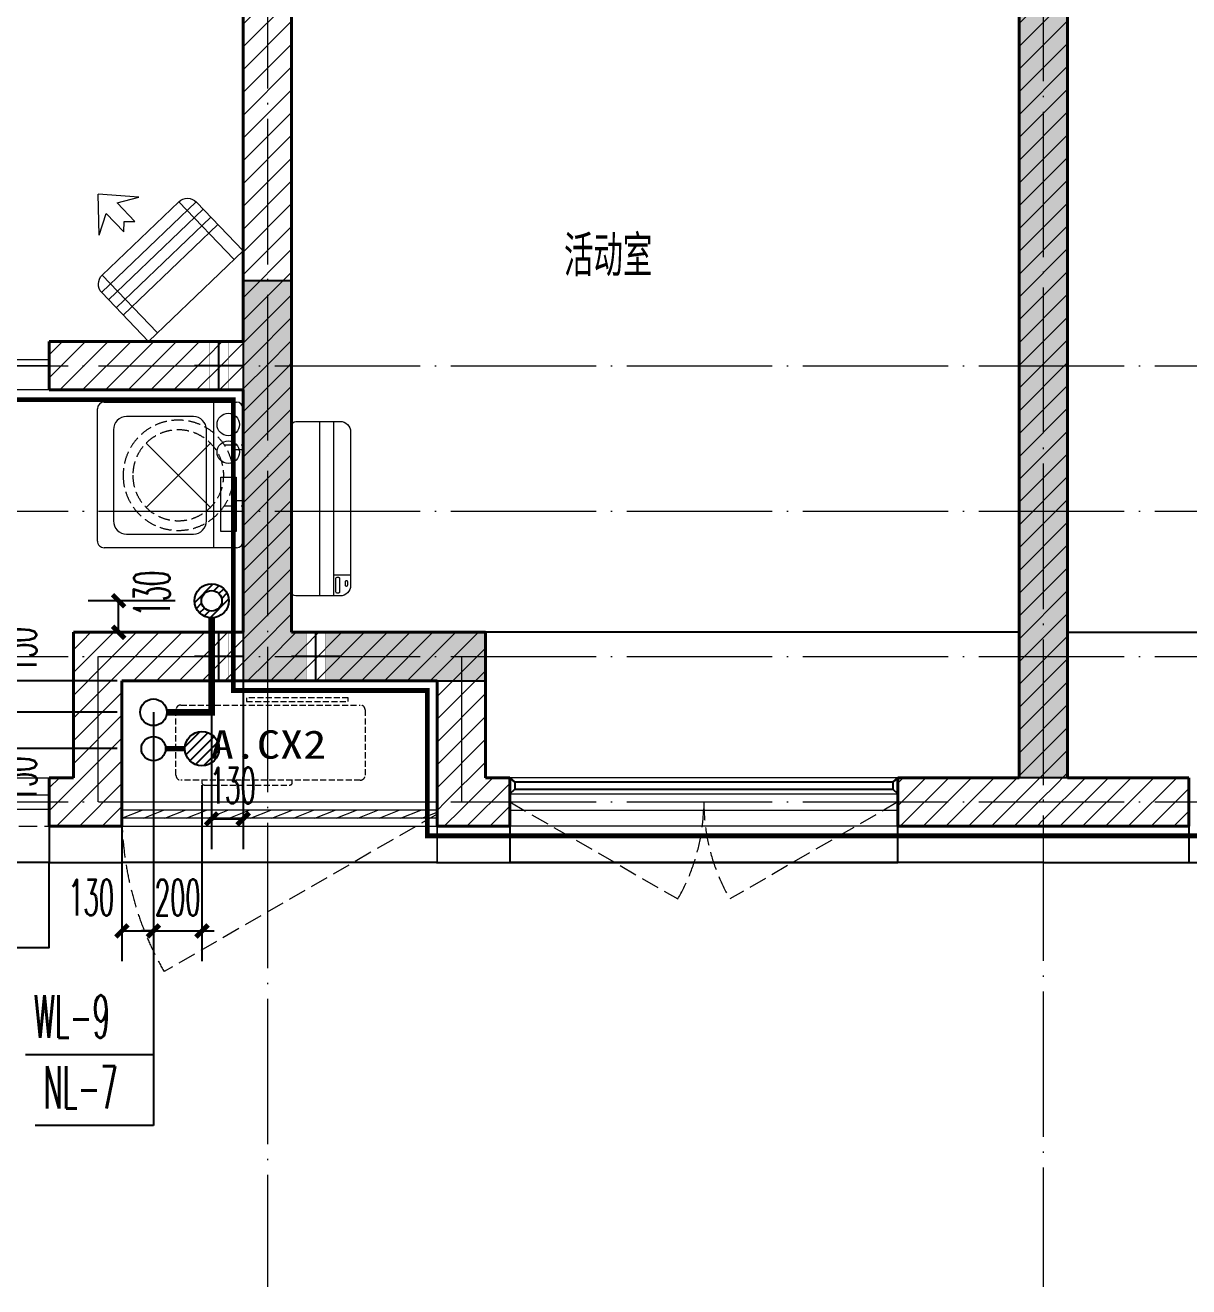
# Model space of a CAD drawing. Extents: x 27938 to 650306, y -92720 to 1524912.
# Drawn here: x 309018 to 313817, y 101806 to 107011 of the extents above; entities that cross this region are included whole.
import ezdxf

# ---------------------------------------------------------------- set-up
doc = ezdxf.new("R2010")
doc.units = 0
doc.header["$LTSCALE"] = 1000
doc.header["$MEASUREMENT"] = 0
for name, pattern in [('$1$DASH', [0.35, 0.25, -0.1]), ('DASH', [0.35, 0.25, -0.1]), ('DOTE', [2.42, 2, -0.2, 0.02, -0.2])]:
    doc.linetypes.add(name, pattern=pattern)
for name, color, linetype in [('3-栏杆1', 135, 'Continuous'), ('3.5方案汇报，与郭总、侯月琴确定户型_t8$0$2020.03.04 -1安徽标准化洋房户型(UA）_t8_t8$0$看线', 154, 'Continuous'), ('COLUMN', 9, 'Continuous'), ('DIM_凝结', 3, 'Continuous'), ('DIM_污水', 3, 'Continuous'), ('EQUIP_地漏', 7, 'Continuous'), ('PIPE-凝结', 150, 'N'), ('PIPE-污水', 2, 'W'), ('PUB_TEXT', 4, 'Continuous'), ('TWT_DIM', 3, 'Continuous'), ('VPIPE-凝结', 150, 'Continuous'), ('VPIPE-污水', 2, 'W'), ('保温', 6, 'Continuous'), ('机电标识类', 1, 'Continuous'), ('看线', 251, 'Continuous')]:
    doc.layers.add(name, color=color, linetype=linetype)
for name, color, linetype, lineweight in [('DOTE', 19, 'DOTE', 9), ('LVTRY', 1, 'Continuous', 13), ('PUB_HATCH', 8, 'Continuous', 9), ('WALL', 9, 'Continuous', 40), ('WINDOW', 8, 'Continuous', 15), ('平面-栏杆', 135, 'Continuous', 15), ('平面-看线', 45, 'Continuous', 15), ('平面-空调室内机', 176, 'Continuous', 9), ('平面-空调预留孔', 173, 'Continuous', 15), ('空调', 76, 'Continuous', 13), ('粉刷', 251, 'Continuous', 9)]:
    doc.layers.add(name, color=color, linetype=linetype, lineweight=lineweight)
doc.styles.add('_TCH_DIM_T3', font='SIMPLEX.shx', dxfattribs={"width": 0.494118, "bigfont": 'GBCBIG.shx'})
doc.styles.add('_TWT_SERIAL', font='simplex.shx', dxfattribs={"width": 0.6, "oblique": 10, "height": 3, "bigfont": 'aadri.shx'})
doc.styles.get("Standard").update_dxf_attribs({"font": 'gbenor.shx', "bigfont": 'gbcbig.shx'})
doc.styles.add('黑体', font='simhei.ttf')
doc.linetypes.add('N', pattern='A,3,-0.2,["N",Standard,S=0.25,R=0,X=-0.1,Y=-0.115],-0.2', length=3.4)
doc.linetypes.add('W', pattern='A,3,-0.2,["W",Standard,S=0.25,R=0,X=-0.1,Y=-0.115],-0.2', length=3.4)
doc.dimstyles.new('_TWT_ARCH&&50', dxfattribs={"dimtxt": 148.75, "dimasz": 50, "dimexe": 125, "dimexo": 150, "dimgap": 63.125, "dimtad": 1, "dimdec": 0, "dimzin": 0, "dimdsep": 46, "dimtxsty": '_TCH_DIM_T3', "dimblk": 'ARCHTICK', "dimcen": 0.09, "dimclrt": 7, "dimazin": 2, "dimtfac": 1, "dimtdec": 0, "dimtix": 1, "dimtmove": 2, "dimatfit": 3, "dimfxl": 1, "dimtolj": 1, "dimtzin": 0, "dimarcsym": 0})
pattern_1 = [(45, (0, 47.75), (-47.022601, 47.022601), [])]

# ---------------------------------------------------------------- blocks, each defined once
blk = doc.blocks.new('FGDGDRGSDGDG')
at = {"layer": 'DOTE', "linetype": 'DOTE', "ltscale": 0.3}
for p, q in [((528082.5, 523848.5), (528082.5, 513948.5)), ((531282.5, 520248.5), (531282.5, 513948.5)), ((488182.5, 517748.5), (546982.5, 517748.5)), ((488182.5, 517148.5), (546982.5, 517148.5)), ((488182.5, 516548.5), (546982.5, 516548.5)), ((527382.5, 516548.5), (527382.5, 515948.5)), ((528882.5, 516548.5), (528882.5, 515948.5)), ((488182.5, 515948.5), (546982.5, 515948.5))]:
    blk.add_line(p, q, dxfattribs=at)
blk = doc.blocks.new('gdfgdgdgr')
at = {"layer": 'PUB_HATCH'}
blk.add_hatch(color=256, dxfattribs=at).paths.add_polyline_path([(516077.6, 520713.9), (515277.6, 520713.9), (515277.6, 522163.9), (515077.6, 522163.9), (515077.6, 520513.9), (516077.6, 520513.9)])
at = {"layer": 'COLUMN', "color": 8}
for p, q in [((515277.6, 522163.9), (515077.6, 522163.9)), ((515077.6, 522163.9), (515077.6, 520513.9)), ((515277.6, 520713.9), (515277.6, 522163.9)), ((516077.6, 520713.9), (515277.6, 520713.9)), ((516077.6, 520513.9), (516077.6, 520713.9)), ((515077.6, 520513.9), (516077.6, 520513.9))]:
    blk.add_line(p, q, dxfattribs=at)
blk = doc.blocks.new('RECTANG')
at = {"color": 0}
for p, q in [((1, 1), (0, 1)), ((0, 1), (0, 0)), ((1, 0), (1, 1)), ((0, 0), (1, 0))]:
    blk.add_line(p, q, dxfattribs=at)
blk = doc.blocks.new('洗衣机')
at = {"layer": 'LVTRY', "color": 0}
for p, q in [((3790993.7, 243444.5), (3790993.7, 242899.1)), ((3791567.4, 243472.1), (3791021, 243472.1)), ((3791116.5, 243472.1), (3791116.5, 242871.5)), ((3791594.6, 242899.1), (3791594.6, 243444.5)), ((3791199, 243412.7), (3791474.9, 243412.7)), ((3791145.1, 242982.5), (3791145.1, 243358)), ((3791528.8, 243358), (3791528.8, 242982.5)), ((3791474.9, 242927.8), (3791199, 242927.8)), ((3791021, 242871.5), (3791567.4, 242871.5))]:
    blk.add_line(p, q, dxfattribs=at)
at = {"layer": 'LVTRY', "color": 0, "extrusion": (0, 0, -1)}
for centre, major_axis, start_param, end_param in [((3791021, 243444.5), (0, 27.6), -1.570796, 0), ((3791055.1, 243379.8), (0, 46.9), 3.141593, 9.424778), ((3791567.4, 243444.5), (0, 27.6), 0, 1.570796), ((3791199, 243358), (0, 54.7), 4.712389, 6.283185), ((3791474.9, 243358), (0, 54.7), 0, 1.570796), ((3791055.1, 243265.7), (0, 46.9), 3.141593, 9.424778), ((3791199, 242982.5), (0, 54.7), 3.141593, 4.712389), ((3791474.9, 242982.5), (0, 54.7), 1.570796, 3.141593), ((3791021, 242899.1), (0, 27.6), 3.141593, 4.712389), ((3791567.4, 242899.1), (0, 27.6), 1.570796, 3.141593)]:
    blk.add_ellipse(centre, major_axis=major_axis, ratio=0.986385, start_param=start_param, end_param=end_param, dxfattribs=at)
at = {"layer": 'LVTRY', "color": 8, "xscale": 63.25620569481588, "yscale": 224.5369532744355, "zscale": 64.12934308941763, "rotation": 180}
blk.add_blockref('RECTANG', (3791085.2, 243162.4), dxfattribs=at)
blk = doc.blocks.new('dnfhfn')
at = {"color": 0, "linetype": '$1$DASH', "ltscale": 0.2}
for p, q in [((101.9, 495, 0), (121.9, 495, 0)), ((101.9, 417.2, 0), (101.9, 495, 0)), ((121.9, 495, 0), (121.9, 429, 0)), ((353.1, 495, 0), (333.1, 495, 0)), ((333.1, 495, 0), (333.1, 429, 0)), ((353.1, 417.2, 0), (353.1, 495, 0))]:
    blk.add_line(p, q, dxfattribs=at)
at = {"color": 0, "linetype": '$1$DASH', "ltscale": 0.2, "elevation": 0}
for points in [[(94.9, 360.1), (94.9, 360.1), (360.1, 94.9), (360.1, 94.9)], [(360.1, 360.1), (94.9, 94.9), (94.9, 94.9), (360.1, 360.1)]]:
    blk.add_lwpolyline(points, close=True, dxfattribs=at)
at = {"color": 0, "linetype": '$1$DASH', "ltscale": 0.2}
for radius in [227.5, 187.5]:
    blk.add_circle((227.5, 227.5, 0), radius, dxfattribs=at)
blk = doc.blocks.new('ferre')
at = {"layer": '平面-空调预留孔', "color": 0, "linetype": 'DASH', "ltscale": 0.1}
for p, q in [((93392.7, 115403.5), (93392.7, 115393.5)), ((93765.6, 115393.5), (93765.6, 115403.5)), ((93402.7, 115383.5), (93755.6, 115383.5))]:
    blk.add_line(p, q, dxfattribs=at)
blk.add_lwpolyline([(94045.9, 115403.5), (93305.9, 115403.5, -0.414214), (93285.9, 115423.5), (93285.9, 115693.5, -0.414214), (93305.9, 115713.5), (94045.9, 115713.5, -0.414214), (94065.9, 115693.5), (94065.9, 115423.5, -0.414214)], format="xyb", close=True, dxfattribs=at)
blk.add_lwpolyline([(93996.7, 115742.6), (93576.8, 115742.6), (93576.8, 115727.5), (93996.7, 115727.5)], close=True, dxfattribs=at)
for centre, start, end in [((93402.7, 115393.5), 180, 270), ((93755.6, 115393.5), 270, 0)]:
    blk.add_arc(centre, 10, start, end, dxfattribs=at)
at = {"layer": '平面-空调预留孔', "color": 0, "linetype": 'DASH', "ltscale": 0.1, "style": '黑体', "width": 1.2}
blk.add_text('A.CX2', height=117.05, dxfattribs=at).set_placement((93428.3, 115492.1))
blk = doc.blocks.new('fergve')
at = {"layer": '平面-空调预留孔', "color": 8, "linetype": 'DASH', "ltscale": 0.1}
blk.add_blockref('ferre', (25670, -60415.8), dxfattribs=at)
blk = doc.blocks.new('dasdasf1sa2f31as32f')
at = {"color": 0}
for p, q in [((-116, 585.6), (43.3, 640.5)), ((82.7, 476.6), (43.3, 640.5)), ((-22.8, 585.5), (-116, 585.6)), ((-22.8, 585.5), (-73.4, 493.2)), ((-269.8, 524.3), (-427.7, 236.5)), ((-269.8, 524.3), (113.7, 314)), ((32.4, 555.1), (-18.1, 462.9)), ((82.7, 476.6), (32.4, 555.1)), ((-473.5, 259.7), (-339.5, 504)), ((134.6, 245.5), (-338.8, 505.1)), ((-31.3, 504.4), (-73.4, 493.2)), ((-18.1, 462.9), (-31.3, 504.4)), ((92.6, 168.8), (-380.9, 428.5)), ((114.7, 208.4), (-359.1, 468.2)), ((72.3, 131.9), (-401.1, 391.6)), ((113.7, 314), (-44.2, 26.2)), ((0, 0), (-473.5, 259.7)), ((134, 244.4), (0, 0))]:
    blk.add_line(p, q, dxfattribs=at)
for centre, start, end in [((-294.5, 479.4), 61.2593, 151.2593), ((89, 269), 331.2593, 61.2593)]:
    blk.add_arc(centre, 51.3, start, end, dxfattribs=at)
blk = doc.blocks.new('dongkong')
at = {"color": 0}
blk.add_wipeout([(-603756, 210771), (-603756, 210570.8), (-603836, 210570.8), (-603836, 210771)], dxfattribs=at)
at = {"layer": '机电标识类', "color": 0, "linetype": 'DASH', "ltscale": 400}
for p, q in [((-603796, 210771), (-603796, 210570.8)), ((-603896, 210670.7), (-603696, 210670.7))]:
    blk.add_line(p, q, dxfattribs=at)
at = {"layer": '空调', "color": 0, "linetype": 'DASH', "const_width": 2}
blk.add_lwpolyline([(-603756, 210771), (-603756, 210570.8), (-603836, 210570.8), (-603836, 210771)], close=True, dxfattribs=at)
blk = doc.blocks.new('A$C001338C2')
at = {"color": 0}
for p, q in [((845, 303.6), (55, 303.6)), ((109.1, 214.8), (109.1, 303.6)), ((0, 248.6), (0, 22)), ((900, 22), (900, 248.6)), ((22, 0), (878, 0))]:
    blk.add_line(p, q, dxfattribs=at)
at = {"color": 0, "lineweight": 5}
for p, q in [((900, 214.8), (0, 214.8)), ((900, 143.2), (0, 143.2))]:
    blk.add_line(p, q, dxfattribs=at)
at = {"color": 0}
for points in [[(73.1, 275), (56.8, 275, -0.414214), (51.3, 280.5), (51.3, 283.4, -0.414214), (56.8, 288.9), (73.1, 288.9, -0.414214), (78.6, 283.4), (78.6, 280.5, -0.414214)], [(89.2, 226.4), (22.2, 226.4, -0.414214), (16.7, 231.9), (16.7, 243.1, -0.414214), (22.2, 248.6), (89.2, 248.6, -0.414214), (94.7, 243.1), (94.7, 231.9, -0.414214)]]:
    blk.add_lwpolyline(points, format="xyb", close=True, dxfattribs=at)
for centre, radius, start, end in [((55, 248.6), 55, 90, 180), ((845, 248.6), 55, 360, 90), ((22, 22), 22, 180, 270), ((878, 22), 22, 270, 360)]:
    blk.add_arc(centre, radius, start, end, dxfattribs=at)
blk = doc.blocks.new('A$C263B1184')
at = {"layer": '保温', "linetype": 'Continuous', "ltscale": 10}
h = blk.add_hatch(dxfattribs=at)
h.set_pattern_fill('HEX', color=251, scale=10, angle=90, style=0)
h.set_pattern_definition([(90, (-503782.47, -516048.461), (-16.49778, 1e-15), [9.525, -19.05]), (210, (-503782.47, -516048.461), (8.24889, -14.2874966), [9.525, -19.05]), (150, (-503782.47, -516038.936), (-8.24889, -14.2874966), [9.525, -19.05])])
h.paths.add_polyline_path([(0.1, 0), (200.1, 0), (200.1, 4100), (0.1, 4100)])
at = {"layer": '保温', "color": 251, "linetype": 'ByBlock', "ltscale": 10}
blk.add_line((0, 0), (200, 0), dxfattribs=at)
blk = doc.blocks.new('_ArchTick')
at = {"color": 0, "linetype": 'ByBlock', "const_width": 0.4}
blk.add_lwpolyline([(-0.5, -0.5), (0.5, 0.5)], dxfattribs=at)
blk = doc.blocks.new('*D422')
at = {"layer": 'Defpoints', "color": 0}
for p in [(309402.9, 104635.9), (309786.6, 104635.9), (309786.6, 104505.9)]:
    blk.add_point(p, dxfattribs=at)
at = {"layer": 'TWT_DIM', "color": 0, "lineweight": -2}
for p, q in [((309636.6, 104635.9), (309277.9, 104635.9)), ((309402.9, 104505.9), (309402.9, 104635.9)), ((309636.6, 104505.9), (309277.9, 104505.9))]:
    blk.add_line(p, q, dxfattribs=at)
at = {"layer": 'TWT_DIM', "color": 0, "lineweight": -2, "xscale": 50, "yscale": 50, "zscale": 50}
for p, rotation in [((309402.9, 104635.9), 90), ((309402.9, 104505.9), 270)]:
    blk.add_blockref('_ArchTick', p, dxfattribs=dict(at, rotation=rotation))
at = {"layer": 'TWT_DIM', "color": 7, "insert": (309540.4, 104665.5), "char_height": 148.75, "attachment_point": 5, "rotation": 90, "style": '_TCH_DIM_T3'}
blk.add_mtext('\\A1;130', dxfattribs=at)
blk = doc.blocks.new('*D423')
at = {"layer": 'Defpoints', "color": 0}
for p in [(309786.6, 104635.9), (309916.6, 104635.9), (309916.6, 103736.2)]:
    blk.add_point(p, dxfattribs=at)
at = {"layer": 'TWT_DIM', "color": 0, "lineweight": -2}
for p, q in [((309786.6, 104485.9), (309786.6, 103611.2)), ((309916.6, 104485.9), (309916.6, 103611.2)), ((309786.6, 103736.2), (309916.6, 103736.2))]:
    blk.add_line(p, q, dxfattribs=at)
at = {"layer": 'TWT_DIM', "color": 0, "lineweight": -2, "xscale": 50, "yscale": 50, "zscale": 50, "rotation": 180}
blk.add_blockref('_ArchTick', (309786.6, 103736.2), dxfattribs=at)
at = {"layer": 'TWT_DIM', "color": 0, "lineweight": -2, "xscale": 50, "yscale": 50, "zscale": 50}
blk.add_blockref('_ArchTick', (309916.6, 103736.2), dxfattribs=at)
at = {"layer": 'TWT_DIM', "color": 7, "insert": (309873.9, 103873.7), "char_height": 148.75, "attachment_point": 5, "style": '_TCH_DIM_T3'}
blk.add_mtext('\\A1;130', dxfattribs=at)
blk = doc.blocks.new('*D424')
at = {"layer": 'Defpoints', "color": 0}
for p in [(309416.6, 104025.9), (309546.6, 104025.9), (309546.6, 103273.8)]:
    blk.add_point(p, dxfattribs=at)
at = {"layer": 'TWT_DIM', "color": 0, "lineweight": -2}
for p, q in [((309416.6, 103875.9), (309416.6, 103148.8)), ((309546.6, 103875.9), (309546.6, 103148.8)), ((309416.6, 103273.8), (309546.6, 103273.8))]:
    blk.add_line(p, q, dxfattribs=at)
at = {"layer": 'TWT_DIM', "color": 0, "lineweight": -2, "xscale": 50, "yscale": 50, "zscale": 50, "rotation": 180}
blk.add_blockref('_ArchTick', (309416.6, 103273.8), dxfattribs=at)
at = {"layer": 'TWT_DIM', "color": 0, "lineweight": -2, "xscale": 50, "yscale": 50, "zscale": 50}
blk.add_blockref('_ArchTick', (309546.6, 103273.8), dxfattribs=at)
at = {"layer": 'TWT_DIM', "color": 7, "insert": (309290, 103411.3), "char_height": 148.75, "attachment_point": 5, "style": '_TCH_DIM_T3'}
blk.add_mtext('\\A1;130', dxfattribs=at)
blk = doc.blocks.new('*D425')
at = {"layer": 'Defpoints', "color": 0}
for p in [(309546.6, 104025.9), (309746.6, 104025.9), (309746.6, 103273.8)]:
    blk.add_point(p, dxfattribs=at)
at = {"layer": 'TWT_DIM', "color": 0, "lineweight": -2}
for p, q in [((309546.6, 103875.9), (309546.6, 103148.8)), ((309746.6, 103875.9), (309746.6, 103148.8)), ((309546.6, 103273.8), (309496.6, 103273.8)), ((309546.6, 103273.8), (309746.6, 103273.8)), ((309746.6, 103273.8), (309796.6, 103273.8))]:
    blk.add_line(p, q, dxfattribs=at)
at = {"layer": 'TWT_DIM', "color": 0, "lineweight": -2, "xscale": 50, "yscale": 50, "zscale": 50}
blk.add_blockref('_ArchTick', (309546.6, 103273.8), dxfattribs=at)
at = {"layer": 'TWT_DIM', "color": 0, "lineweight": -2, "xscale": 50, "yscale": 50, "zscale": 50, "rotation": 180}
blk.add_blockref('_ArchTick', (309746.6, 103273.8), dxfattribs=at)
at = {"layer": 'TWT_DIM', "color": 7, "insert": (309646.6, 103411.3), "char_height": 148.75, "attachment_point": 5, "style": '_TCH_DIM_T3'}
blk.add_mtext('\\A1;200', dxfattribs=at)
blk = doc.blocks.new('*D426')
at = {"layer": 'Defpoints', "color": 0}
for p in [(308852.3, 104175.9), (309546.6, 104175.9), (309546.6, 104025.9)]:
    blk.add_point(p, dxfattribs=at)
at = {"layer": 'TWT_DIM', "color": 0, "lineweight": -2}
for p, q in [((309396.6, 104175.9), (308727.3, 104175.9)), ((308852.3, 104025.9), (308852.3, 104175.9)), ((309396.6, 104025.9), (308727.3, 104025.9))]:
    blk.add_line(p, q, dxfattribs=at)
at = {"layer": 'TWT_DIM', "color": 0, "lineweight": -2, "xscale": 50, "yscale": 50, "zscale": 50}
for p, rotation in [((308852.3, 104175.9), 90), ((308852.3, 104025.9), 270)]:
    blk.add_blockref('_ArchTick', p, dxfattribs=dict(at, rotation=rotation))
at = {"layer": 'TWT_DIM', "color": 7, "insert": (308989.8, 103899.2), "char_height": 148.75, "attachment_point": 5, "rotation": 90, "style": '_TCH_DIM_T3'}
blk.add_mtext('\\A1;150', dxfattribs=at)
blk = doc.blocks.new('*D427')
at = {"layer": 'Defpoints', "color": 0}
for p in [(308852.3, 104305.9), (309546.6, 104305.9), (309546.6, 104175.9)]:
    blk.add_point(p, dxfattribs=at)
at = {"layer": 'TWT_DIM', "color": 0, "lineweight": -2}
for p, q in [((309396.6, 104305.9), (308727.3, 104305.9)), ((308852.3, 104175.9), (308852.3, 104305.9)), ((309396.6, 104175.9), (308727.3, 104175.9))]:
    blk.add_line(p, q, dxfattribs=at)
at = {"layer": 'TWT_DIM', "color": 0, "lineweight": -2, "xscale": 50, "yscale": 50, "zscale": 50}
for p, rotation in [((308852.3, 104305.9), 90), ((308852.3, 104175.9), 270)]:
    blk.add_blockref('_ArchTick', p, dxfattribs=dict(at, rotation=rotation))
at = {"layer": 'TWT_DIM', "color": 7, "insert": (308989.8, 104432.5), "char_height": 148.75, "attachment_point": 5, "rotation": 90, "style": '_TCH_DIM_T3'}
blk.add_mtext('\\A1;130', dxfattribs=at)
blk = doc.blocks.new('$TwtSys$00000141')
for p, q in [((-141, 12), (-15, 138)), ((-141, 12), (-15, 138)), ((-131, -53), (53, 131)), ((-131, -53), (53, 131)), ((-100, -100), (100, 100)), ((-100, -100), (100, 100)), ((-49, -131), (131, 49)), ((-49, -131), (131, 49)), ((17, -138), (138, -17)), ((17, -138), (138, -17))]:
    blk.add_line(p, q)
blk.add_circle((0, 0), 141)
blk.add_circle((0, 0), 141)
blk = doc.blocks.new('$TwtSys$00000543')
for p, q in [((-140, -13), (13, 140)), ((19, 83), (63, 126)), ((-13, -140), (140, 13)), ((60, 60), (100, 100)), ((83, 19), (126, 63)), ((-126, -63), (-83, -19)), ((-100, -100), (-60, -60)), ((-63, -126), (-19, -83))]:
    blk.add_line(p, q)
for radius in [141, 84.6]:
    blk.add_circle((0, 0), radius)
blk = doc.blocks.new('$DorLib2D$00000131')
at = {"color": 0, "linetype": 'Continuous'}
for p, q in [((0.15, 0.125), (0.2319, 0.1973)), ((0.2319, 0.1973), (0.2319, 0.125)), ((-0.5, 0.125), (-0.5, 0)), ((0.0192, 0.125), (-0.5, 0.125)), ((0.0192, 0), (0.0192, 0.125)), ((0.35, 0.125), (0.15, 0.125)), ((-0.5, 0), (0.0192, 0)), ((-0.024, 0), (0.5, 0)), ((-0.024, -0.125), (-0.024, 0)), ((0.5, 0), (0.5, -0.125)), ((-0.35, -0.125), (-0.15, -0.125)), ((-0.2319, -0.1973), (-0.2319, -0.125)), ((-0.15, -0.125), (-0.2319, -0.1973)), ((0.5, -0.125), (-0.024, -0.125))]:
    blk.add_line(p, q, dxfattribs=at)
blk = doc.blocks.new('$WINLIB2D$00000001')
at = {"color": 0}
for points in [[(-0.5, 0.5), (-0.5, -0.5)], [(-0.5, 0.5), (0.5, 0.5)], [(0.5, -0.5), (0.5, 0.5)], [(0.5, 0.1667), (-0.5, 0.1667)], [(0.5, -0.1667), (-0.5, -0.1667)], [(-0.5, -0.5), (0.5, -0.5)]]:
    blk.add_lwpolyline(points, dxfattribs=at)
blk = doc.blocks.new('$WINLIB2D$00000039')
at = {"color": 0}
for points in [[(-0.5, 0.5), (-0.5, -0.5)], [(0.5, 0.5), (-0.5, 0.5)], [(0.5, -0.5), (0.5, 0.5)], [(-0.5, 0.1667), (0.5, 0.1667)], [(-0.3839, -0.1667), (-0.448, 0.1667)], [(-0.3159, -0.1667), (-0.38, 0.1667)], [(-0.2479, -0.1667), (-0.312, 0.1667)], [(-0.1799, -0.1667), (-0.244, 0.1667)], [(-0.1119, -0.1667), (-0.176, 0.1667)], [(-0.0439, -0.1667), (-0.108, 0.1667)], [(0.0241, -0.1667), (-0.04, 0.1667)], [(0.0921, -0.1667), (0.028, 0.1667)], [(0.16, -0.1667), (0.0959, 0.1667)], [(0.228, -0.1667), (0.1639, 0.1667)], [(0.296, -0.1667), (0.2319, 0.1667)], [(0.364, -0.1667), (0.2999, 0.1667)], [(0.432, -0.1667), (0.3679, 0.1667)], [(0.5, -0.1667), (0.4359, 0.1667)], [(-0.4519, -0.1667), (-0.5, 0.0836)], [(-0.5, -0.1667), (0.5, -0.1667)], [(0.5, -0.5), (-0.5, -0.5)]]:
    blk.add_lwpolyline(points, dxfattribs=at)

msp = doc.modelspace()

# ---------------------------------------------------------------- hatches: boundary and pattern name
at = {"layer": 'PIPE-污水'}
for points in [[(309786.6, 104175.9), (309800.3, 104175.9), (309800.3, 104162.1)], [(309786.6, 104175.9), (309786.6, 104162.1), (309800.3, 104162.1)]]:
    msp.add_hatch(color=256, dxfattribs=at).paths.add_polyline_path(points)
at = {"layer": 'PUB_HATCH'}
h = msp.add_hatch(dxfattribs=at)
h.set_pattern_fill('普通砖', color=256, scale=50, style=0)
h.set_pattern_definition(pattern_1)
h.paths.add_polyline_path([(313216.6, 108072.5), (313116.6, 108005.9), (313116.6, 103905.9), (313216.6, 103839.2), (313316.6, 103905.9), (313316.6, 108005.9)])
h = msp.add_hatch(dxfattribs=at)
h.set_pattern_fill('普通砖', color=256, scale=50, style=0)
h.set_pattern_definition(pattern_1)
h.paths.add_polyline_path([(309416.6, 104305.9), (309216.6, 104505.9), (309216.6, 103905.9), (309316.6, 103805.9), (309416.6, 103805.9)])
h = msp.add_hatch(dxfattribs=at)
h.set_pattern_fill('普通砖', color=256, scale=50, style=0)
h.set_pattern_definition(pattern_1)
h.paths.add_polyline_path([(310916.6, 104505.9), (310716.6, 104305.9), (310716.6, 103805.9), (310816.6, 103805.9), (310916.6, 103905.9)])
h = msp.add_hatch(dxfattribs=at)
h.set_pattern_fill('普通砖', color=256, scale=50, style=0)
h.set_pattern_definition(pattern_1)
h.paths.add_polyline_path([(309316.6, 103805.9), (309216.6, 103905.9), (309116.6, 103905.9), (309116.6, 103705.9), (309316.6, 103705.9)])
h = msp.add_hatch(dxfattribs=at)
h.set_pattern_fill('普通砖', color=256, scale=50, style=0)
h.set_pattern_definition(pattern_1)
h.paths.add_polyline_path([(310816.6, 103705.9), (311016.6, 103705.9), (311016.6, 103905.9), (310916.6, 103905.9), (310816.6, 103805.9)])
h = msp.add_hatch(dxfattribs=at)
h.set_pattern_fill('普通砖', color=256, scale=50, style=0)
h.set_pattern_definition(pattern_1)
h.paths.add_polyline_path([(313116.6, 103905.9), (312616.6, 103905.9), (312616.6, 103705.9), (313216.6, 103705.9), (313216.6, 103839.2)])
h = msp.add_hatch(dxfattribs=at)
h.set_pattern_fill('普通砖', color=256, scale=50, style=0)
h.set_pattern_definition(pattern_1)
h.paths.add_polyline_path([(313216.6, 103705.9), (313816.6, 103705.9), (313816.6, 103905.9), (313316.6, 103905.9), (313216.6, 103839.2)])
h = msp.add_hatch(dxfattribs=at)
h.set_pattern_fill('普通砖', color=256, scale=50, style=0)
h.set_pattern_definition(pattern_1)
h.paths.add_polyline_path([(309316.6, 103705.9), (309416.6, 103705.9), (309416.6, 103805.9), (309316.6, 103805.9)])
h = msp.add_hatch(dxfattribs=at)
h.set_pattern_fill('普通砖', color=256, scale=50, style=0)
h.set_pattern_definition(pattern_1)
h.paths.add_polyline_path([(310716.6, 103805.9), (310716.6, 103705.9), (310816.6, 103705.9), (310816.6, 103805.9)])

# ---------------------------------------------------------------- linework, layer by layer
at = {"color": 8, "const_width": 8}
for points in [[(309116.6, 103705.9), (309116.6, 103555.9), (309416.6, 103555.9), (309416.6, 103705.9)], [(310716.6, 103705.9), (310716.6, 103555.9), (311016.6, 103555.9), (311016.6, 103705.9)]]:
    msp.add_lwpolyline(points, dxfattribs=at)
at = {"layer": '3-栏杆1', "color": 8}
for p, q in [((311036.8, 103888.1), (311016.6, 103905.9)), ((311016.6, 103905.9), (311036.8, 103888.1)), ((311036.8, 103888.1), (311036.8, 103858.8)), ((312596.3, 103888), (311036.8, 103888)), ((312596.3, 103888.1), (312616.6, 103905.9)), ((312616.6, 103905.9), (312596.3, 103888.1)), ((312596.3, 103888.1), (312596.3, 103858.8)), ((311016.6, 103838.9), (311036.8, 103858.8)), ((311036.8, 103858.8), (312596.3, 103858.7)), ((312596.3, 103858.8), (312616.6, 103838.9)), ((312616.6, 103838.9), (312596.3, 103858.8))]:
    msp.add_line(p, q, dxfattribs=at)
at = {"layer": '3.5方案汇报，与郭总、侯月琴确定户型_t8$0$2020.03.04 -1安徽标准化洋房户型(UA）_t8_t8$0$看线', "color": 8, "ltscale": 10}
for p, q in [((313116.6, 104505.9), (310916.6, 104505.9)), ((313316.6, 104505.9), (315516.6, 104505.9))]:
    msp.add_line(p, q, dxfattribs=at)
at = {"layer": 'DIM_凝结'}
for p, q in [((309546.6, 104025.9), (309546.6, 102470.7)), ((309546.6, 102470.7), (309058.2, 102470.7))]:
    msp.add_line(p, q, dxfattribs=at)
at = {"layer": 'DIM_污水'}
for p, q in [((309546.6, 104175.9), (309546.6, 102763.3)), ((309546.6, 102763.3), (309018.9, 102763.3))]:
    msp.add_line(p, q, dxfattribs=at)
at = {"layer": 'PIPE-凝结', "ltscale": 0.5, "const_width": 22.5}
msp.add_lwpolyline([(309596.6, 104025.9), (309676.1, 104025.9)], dxfattribs=at)
at = {"layer": 'PIPE-污水', "ltscale": 0.5, "const_width": 27.5}
msp.add_lwpolyline([(309601.6, 104175.9), (309786.6, 104175.9)], dxfattribs=at)
at = {"layer": 'VPIPE-凝结'}
msp.add_circle((309546.6, 104025.9), 50, dxfattribs=at)
at = {"layer": 'VPIPE-污水'}
msp.add_circle((309546.6, 104175.9), 55, dxfattribs=at)
at = {"layer": 'WALL', "color": 8}
for p, q in [((310116.6, 108705.9), (310116.6, 105605.9)), ((313116.6, 108005.9), (313116.6, 103905.9)), ((313316.6, 108005.9), (313316.6, 103905.9)), ((309116.6, 105705.9), (309116.6, 105505.9)), ((309216.6, 104505.9), (309216.6, 103905.9)), ((310916.6, 104505.9), (310916.6, 103905.9)), ((309416.6, 104305.9), (309416.6, 103805.9)), ((310716.6, 104305.9), (310716.6, 103805.9)), ((309216.6, 103905.9), (309116.6, 103905.9)), ((309116.6, 103705.9), (309116.6, 103905.9)), ((311016.6, 103905.9), (310916.6, 103905.9)), ((311016.6, 103705.9), (311016.6, 103905.9)), ((313116.6, 103905.9), (312616.6, 103905.9)), ((312616.6, 103905.9), (312616.6, 103705.9)), ((313816.6, 103905.9), (313316.6, 103905.9)), ((313816.6, 103705.9), (313816.6, 103905.9)), ((309416.6, 103705.9), (309416.6, 103805.9)), ((310716.6, 103805.9), (310716.6, 103705.9)), ((309316.6, 103705.9), (309116.6, 103705.9)), ((309316.6, 103705.9), (309416.6, 103705.9)), ((310716.6, 103705.9), (310816.6, 103705.9)), ((310816.6, 103705.9), (311016.6, 103705.9)), ((312616.6, 103705.9), (313216.6, 103705.9)), ((313216.6, 103705.9), (313816.6, 103705.9))]:
    msp.add_line(p, q, dxfattribs=at)
at = {"layer": 'WINDOW', "color": 8}
msp.add_line((309116.6, 105505.9), (306716.6, 105505.9), dxfattribs=at)
at = {"layer": 'WINDOW', "color": 8, "linetype": 'DASH', "ltscale": 0.3}
for points in [[(311016.6, 103805.9), (311709.4, 103405.9, 0.131652), (311816.6, 103805.9)], [(311016.6, 103805.9), (311709.4, 103405.9, 0.131652), (311816.6, 103805.9)], [(312616.6, 103805.9), (311923.8, 103405.9, -0.131652), (311816.6, 103805.9)], [(312616.6, 103805.9), (311923.8, 103405.9, -0.131652), (311816.6, 103805.9)], [(310716.6, 103755.9), (309590.7, 103105.9, -0.131652), (309416.6, 103755.9)], [(310716.6, 103755.9), (309590.7, 103105.9, -0.131652), (309416.6, 103755.9)]]:
    msp.add_lwpolyline(points, format="xyb", dxfattribs=at)
at = {"layer": '平面-栏杆', "color": 8}
for p, q in [((303216.6, 103835.9), (309116.6, 103835.9)), ((303216.6, 103775.9), (309116.6, 103775.9))]:
    msp.add_line(p, q, dxfattribs=at)
at = {"layer": '平面-看线', "color": 8}
msp.add_line((303216.6, 103905.9), (309116.6, 103905.9), dxfattribs=at)
at = {"layer": '平面-看线', "color": 8, "linetype": 'DASH', "ltscale": 0.3}
msp.add_line((303216.6, 103705.9), (309116.6, 103705.9), dxfattribs=at)
at = {"layer": '看线', "color": 8, "ltscale": 0.5}
for points in [[(311016.6, 103705.9), (311016.6, 103555.9), (312616.6, 103555.9), (312616.6, 103705.9)], [(313816.6, 103705.9), (313816.6, 103555.9), (315416.6, 103555.9), (315416.6, 103705.9)], [(309116.6, 103555.9), (303216.6, 103555.9)], [(307116.6, 103555.9), (307116.6, 103205.9), (309116.6, 103205.9), (309116.6, 103555.9)], [(310716.6, 103555.9), (309416.6, 103555.9)], [(313216.6, 103555.9), (311016.6, 103555.9)], [(313216.6, 103555.9), (315416.6, 103555.9)]]:
    msp.add_lwpolyline(points, dxfattribs=at)

# ---------------------------------------------------------------- block references
msp.add_blockref('FGDGDRGSDGDG', (-218065.9, -412142.6))
at = {"color": 8}
msp.add_blockref('gdfgdgdgr', (-205160.8, -416208), dxfattribs=at)
at = {"layer": 'EQUIP_地漏', "xscale": 0.5, "yscale": 0.5, "zscale": 0.5}
msp.add_blockref('$TwtSys$00000543', (309786.6, 104635.9), dxfattribs=at)
at = {"layer": 'EQUIP_地漏', "xscale": 0.5, "yscale": 0.5, "zscale": 0.5, "rotation": 180.0000000000128}
msp.add_blockref('$TwtSys$00000141', (309746.6, 104025.9), dxfattribs=at)
at = {"layer": 'WINDOW', "color": 8, "rotation": 180}
for name, p, xscale, yscale, zscale in [('$DorLib2D$00000131', (307916.6, 105605.9), 2400, -200, 2400), ('$WINLIB2D$00000001', (311816.6, 103805.9), 1600, 200, 1600), ('$WINLIB2D$00000039', (310066.6, 103755.9), 1299.999999983003, -100, 1299.999999983003)]:
    msp.add_blockref(name, p, dxfattribs=dict(at, xscale=xscale, yscale=yscale, zscale=zscale))
at = {"layer": '平面-空调预留孔', "color": 8, "xscale": -1}
for name, p, rotation in [('dasdasf1sa2f31as32f', (309526.3, 105705.9), 15.00000000331026), ('dnfhfn', (309421.5, 104926.2, 0), 270)]:
    msp.add_blockref(name, p, dxfattribs=dict(at, rotation=rotation))
at = {"layer": '平面-空调预留孔', "color": 8, "xscale": -0.800000000046565, "yscale": 0.800000000046565, "zscale": 0.800000000046565, "rotation": 269.9999997665698}
msp.add_blockref('A$C001338C2', (310116.7, 104655.9), dxfattribs=at)
at = {"layer": '平面-空调预留孔', "color": 8}
msp.add_blockref('fergve', (190683.6, 48908.2), dxfattribs=at)
at = {"layer": '粉刷', "color": 8, "xscale": -1}
msp.add_blockref('洗衣机', (4100910.3, -138016.5), dxfattribs=at)

# ---------------------------------------------------------------- texts
at = {"layer": 'DIM_凝结', "color": 7, "style": '_TWT_SERIAL', "width": 0.48}
msp.add_text('NL-7', height=175, dxfattribs=at).set_placement((309093.2, 102540.7))
at = {"layer": 'DIM_污水', "color": 7, "style": '_TWT_SERIAL', "width": 0.48}
msp.add_text('WL-9', height=175, dxfattribs=at).set_placement((309053.9, 102833.3))
at = {"layer": 'PUB_TEXT', "color": 8}
msp.add_text('活动室', height=168.79, dxfattribs=at).set_placement((311239.7, 105974.1))

# ---------------------------------------------------------------- dimensions: what is measured, and where the dimension line sits
at = {"layer": 'TWT_DIM'}
for base, p1, p2, angle, picture, middle in [((308852.3, 104305.9), (309546.6, 104175.9), (309546.6, 104305.9), 90, '*D427', (308989.8, 104432.5)), ((308852.3, 104175.9), (309546.6, 104025.9), (309546.6, 104175.9), 90, '*D426', (308989.8, 103899.2)), ((309546.6, 103273.8), (309416.6, 104025.9), (309546.6, 104025.9), 0, '*D424', (309290, 103411.3))]:
    dim = msp.add_linear_dim(base=base, p1=p1, p2=p2, angle=angle, dimstyle='_TWT_ARCH&&50', dxfattribs=at)
    dim.commit()
    dim.dimension.update_dxf_attribs({"geometry": picture, "text_midpoint": middle, "dimtype": 129})
dim = msp.add_aligned_dim(p1=(309546.6, 104025.9), p2=(309746.6, 104025.9), distance=-752.1, dimstyle='_TWT_ARCH&&50', dxfattribs=at)
dim.commit()
dim.dimension.update_dxf_attribs({"geometry": '*D425', "text_midpoint": (309646.6, 103411.3)})

# ---------------------------------------------------------------- next in the draw order: block references
at = {"layer": '平面-空调室内机', "color": 8, "ltscale": 0.3, "rotation": 180}
for p in [(-293979.6, 316276.5), (-293979.6, 315076.7), (-293579.5, 315076.7)]:
    msp.add_blockref('dongkong', p, dxfattribs=at)

# ---------------------------------------------------------------- next in the draw order: hatches: boundary and pattern name
at = {"layer": 'PUB_HATCH'}
h = msp.add_hatch(dxfattribs=at)
h.set_pattern_fill('普通砖', color=256, scale=50, style=0)
h.set_pattern_definition(pattern_1)
h.paths.add_polyline_path([(310116.6, 108705.9), (309916.6, 108805.9), (309916.6, 105705.9), (309983.2, 105605.9), (310116.6, 105605.9)])
h = msp.add_hatch(dxfattribs=at)
h.set_pattern_fill('普通砖', color=256, scale=50, style=0)
h.set_pattern_definition(pattern_1)
h.paths.add_polyline_path([(309916.6, 105705.9), (309116.6, 105705.9), (309116.6, 105505.9), (309916.6, 105505.9), (309983.2, 105605.9)])
h = msp.add_hatch(dxfattribs=at)
h.set_pattern_fill('普通砖', color=256, scale=50, style=0)
h.set_pattern_definition(pattern_1)
h.paths.add_polyline_path([(309983.2, 105605.9), (309916.6, 105505.9), (309916.6, 104505.9), (310016.6, 104439.2), (310116.6, 104505.9), (310116.6, 105605.9)])
h = msp.add_hatch(dxfattribs=at)
h.set_pattern_fill('普通砖', color=256, scale=50, style=0)
h.set_pattern_definition(pattern_1)
h.paths.add_polyline_path([(310016.6, 104439.2), (309916.6, 104505.9), (309216.6, 104505.9), (309416.6, 104305.9), (310016.6, 104305.9)])
h = msp.add_hatch(dxfattribs=at)
h.set_pattern_fill('普通砖', color=256, scale=50, style=0)
h.set_pattern_definition(pattern_1)
h.paths.add_polyline_path([(310716.6, 104305.9), (310916.6, 104505.9), (310116.6, 104505.9), (310016.6, 104439.2), (310016.6, 104305.9)])

# ---------------------------------------------------------------- next in the draw order: linework, layer by layer
at = {"color": 8, "linetype": 'DASH', "ltscale": 0.8, "const_width": 20}
msp.add_lwpolyline([(324076.4, 105465.9), (316556.5, 105465.9), (316556.5, 104265.9), (315756.4, 104265.9), (315756.4, 103665.9), (310676.4, 103665.9), (310676.4, 104265.9), (309876.3, 104265.9), (309876.3, 105465.9), (302356.4, 105465.9), (302356.4, 104865.9), (299516.4, 104865.9)], dxfattribs=at)
at = {"layer": 'PIPE-污水', "ltscale": 0.5, "const_width": 27.5}
msp.add_lwpolyline([(309786.6, 104565.4), (309786.6, 104175.9)], dxfattribs=at)
at = {"layer": 'WALL', "color": 8}
for p, q in [((309916.6, 108805.9), (309916.6, 105705.9)), ((309916.6, 105705.9), (309116.6, 105705.9)), ((310116.6, 105605.9), (310116.6, 104505.9)), ((309116.6, 105505.9), (309916.6, 105505.9)), ((309916.6, 105505.9), (309916.6, 104505.9)), ((309916.6, 104505.9), (309216.6, 104505.9)), ((310916.6, 104505.9), (310116.6, 104505.9)), ((310016.6, 104305.9), (309416.6, 104305.9)), ((310716.6, 104305.9), (310016.6, 104305.9))]:
    msp.add_line(p, q, dxfattribs=at)

# ---------------------------------------------------------------- next in the draw order: block references
at = {"color": 8, "xscale": -1}
msp.add_blockref('A$C263B1184', (313316.6, 103905.9), dxfattribs=at)

# ---------------------------------------------------------------- next in the draw order: dimensions: what is measured, and where the dimension line sits
at = {"layer": 'TWT_DIM'}
for base, p1, p2, angle, picture, middle in [((309402.9, 104635.9), (309786.6, 104505.9), (309786.6, 104635.9), 90, '*D422', (309540.4, 104665.5)), ((309916.6, 103736.2), (309786.6, 104635.9), (309916.6, 104635.9), 0, '*D423', (309873.9, 103873.7))]:
    dim = msp.add_linear_dim(base=base, p1=p1, p2=p2, angle=angle, dimstyle='_TWT_ARCH&&50', dxfattribs=at)
    dim.commit()
    dim.dimension.update_dxf_attribs({"geometry": picture, "text_midpoint": middle, "dimtype": 129})

doc.saveas('drawing.dxf')
